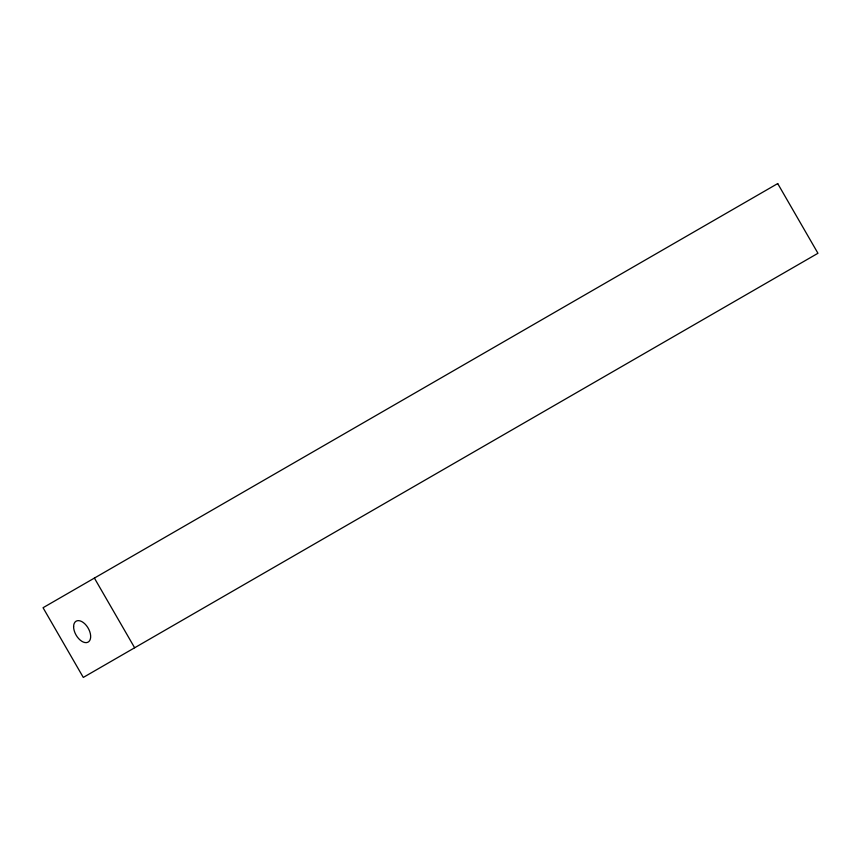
<?xml version="1.0" encoding="UTF-8"?>
<svg xmlns="http://www.w3.org/2000/svg" width="861" height="861" viewBox="0 0 861 861"><rect width="100%" height="100%" fill="white"/><g stroke="black" fill="none" stroke-linecap="round" stroke-linejoin="round"><path stroke-width="1.29" d="M94.398 578.086L134.639 647.773M777.709 183.576L43.05 607.726L83.291 677.424L817.95 253.274L777.709 183.576M73.605 626.7A12.076 6.974 60 0 0 86.401 642.629A12.076 6.974 60 0 0 86.401 625.549A12.076 6.974 60 0 0 73.605 626.7"/></g></svg>
